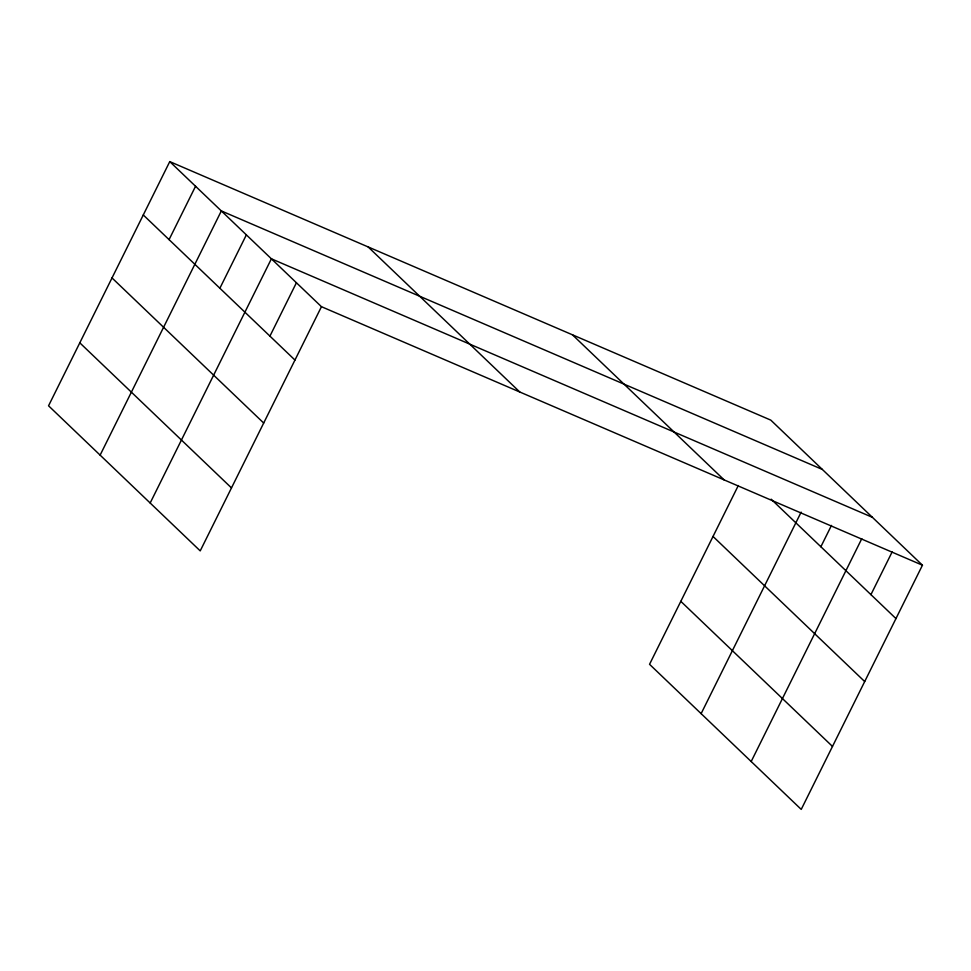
<?xml version="1.0" encoding="UTF-8"?>
<svg xmlns="http://www.w3.org/2000/svg" width="971" height="971" viewBox="0 0 971 971"><rect width="100%" height="100%" fill="white"/><g stroke="black" fill="none" stroke-linecap="round" stroke-linejoin="round"><path stroke-width="1.46" d="M169.767 161.599L48.55 405.793L200.22 550.885L321.45 306.69L169.767 161.599L770.78 420.115L922.45 565.207L801.233 809.401L649.55 664.31L738.3 485.549M169.063 239.631L195.559 186.262M100.122 455.132L221.339 210.925L822.34 469.442M219.871 288.241L246.367 234.861M150.177 503.002L271.394 258.808L872.395 517.325M269.926 336.124L296.422 282.743M701.123 713.649L801.148 512.142M820.871 546.758L831.479 525.408M751.178 761.531L861.799 538.674M870.926 594.64L892.131 551.941M321.45 306.69L922.45 565.207M771.144 499.179L895.954 618.576M572.441 334.801L724.123 479.892M713.017 536.453L864.7 681.557M368.106 246.901L519.776 391.993M680.817 601.34L832.487 746.432M143.283 214.967L294.953 360.059M112.017 277.937L263.687 423.028M79.804 342.824L231.486 487.915"/></g></svg>
